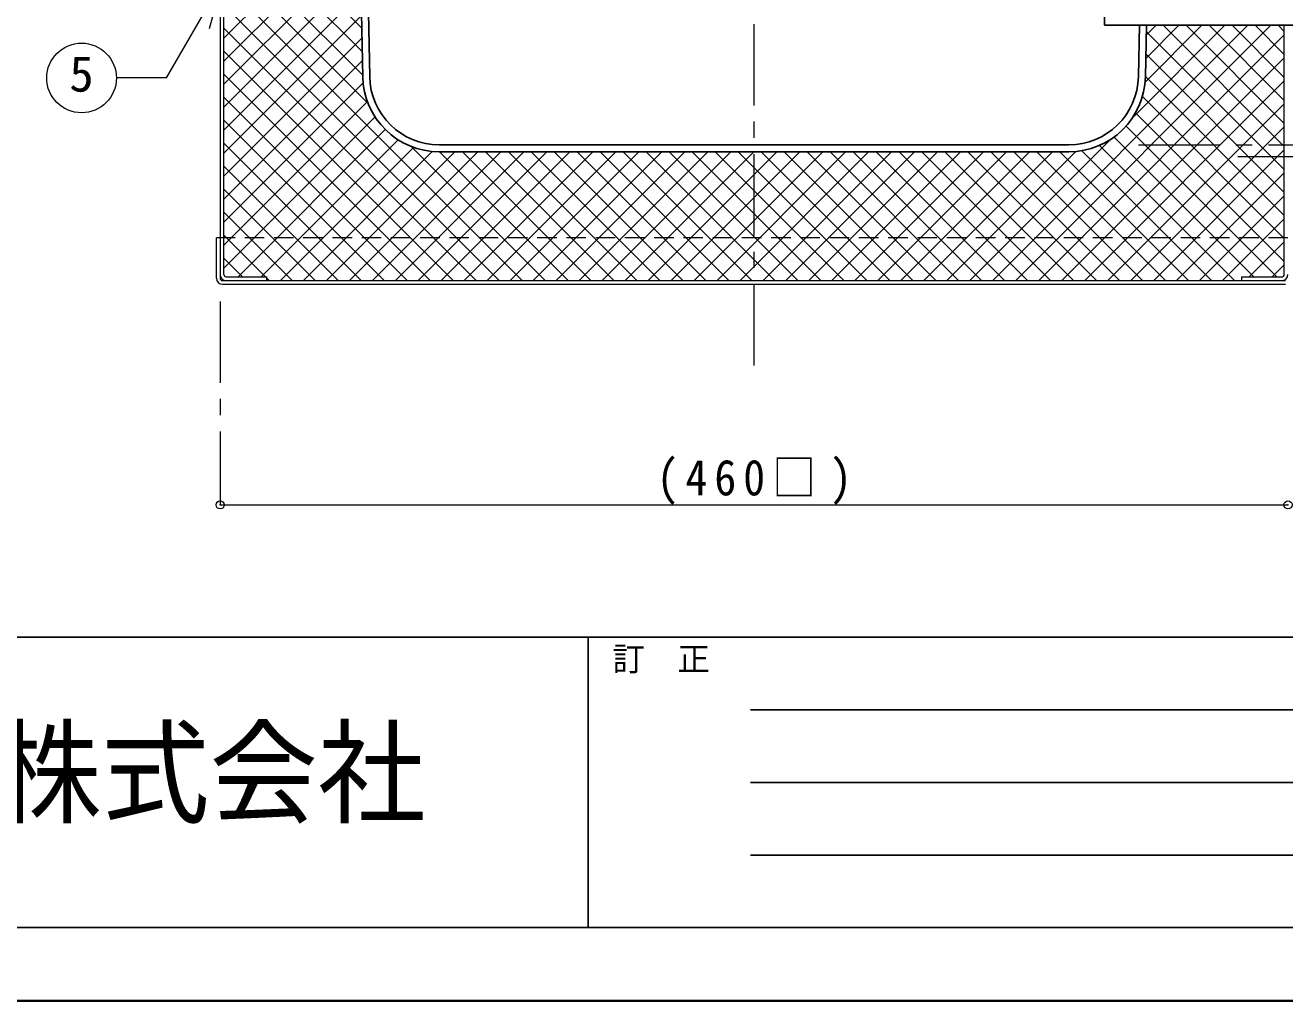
# Model space of a CAD drawing. Units: millimetres at full size, sheet at 1:7; details may follow other scales. Extents: x -1474 to 1361, y -976 to 991.
# Drawn here: x -1088 to -545, y -976 to -556 of the extents above; entities that cross this region are included whole.
import ezdxf
from ezdxf.enums import TextEntityAlignment as Align

# ---------------------------------------------------------------- set-up
doc = ezdxf.new("R2010")
doc.units = ezdxf.units.MM
doc.header["$LTSCALE"] = 7
doc.header["$PDMODE"] = 32
doc.header["$PDSIZE"] = 3.5
doc.linetypes.add('CHAIN1', pattern=[8, 5, -1, 1, -1])
doc.linetypes.add('DASHED1', pattern=[1.8, 1.2, -0.6])
doc.layers.add('0-0_ﾚｲﾔ1', color=4, linetype='Continuous', lineweight=9)
doc.styles.add('ＭＳ ゴシック', font='')
doc.styles.get('ＭＳ ゴシック').set_extended_font_data('MS Gothic')

msp = doc.modelspace()

# ---------------------------------------------------------------- linework, layer by layer
at = {"layer": '0-0_ﾚｲﾔ1', "linetype": 'CHAIN1'}
for p, q in [((-774.004, -702.109), (-774.004, 70.641)), ((-608.41, -607.109), (195.996, -607.109)), ((-565.604, -612.109), (-522.404, -612.109)), ((-1004.004, -674.509), (-1004.004, -762.109))]:
    msp.add_line(p, q, dxfattribs=at)
at = {"layer": '0-0_ﾚｲﾔ1', "color": 5, "lineweight": 25}
for p, q in [((-939.592, -577.709), (-948.906, -112.009)), ((-950.005, -207.109), (-942.592, -577.769)), ((-622.977, -552.109), (-622.977, -555.609)), ((-622.977, -555.609), (-540.977, -555.609)), ((-608.416, -577.709), (-607.974, -555.609)), ((-604.974, -555.609), (-605.417, -577.769)), ((-909.598, -607.109), (-638.41, -607.109)), ((-638.41, -610.109), (-909.598, -610.109))]:
    msp.add_line(p, q, dxfattribs=at)
at = {"layer": '0-0_ﾚｲﾔ1', "color": 7, "lineweight": 18}
for p, q in [((-1004.004, -115.309), (-1004.004, -664.509)), ((-1002.404, -662.909), (-1002.404, -115.309)), ((-1003.243, -536.833), (-1008.678, -557.117)), ((-545.604, -662.909), (-545.604, -555.609)), ((-1005.604, -664.509), (-1005.604, -647.109)), ((-1004.004, -647.109), (-1005.604, -647.109)), ((-1003.004, -665.509), (-545.004, -665.509)), ((-1003.004, -667.109), (-545.004, -667.109)), ((-564.004, -663.909), (-546.604, -663.909)), ((-564.004, -663.909), (-564.004, -665.509))]:
    msp.add_line(p, q, dxfattribs=at)
at = {"layer": '0-0_ﾚｲﾔ1'}
for p, q in [((-1002.404, -497.456), (-943.01, -556.85)), ((-1002.404, -561.186), (-944.09, -502.872)), ((-1002.404, -507.355), (-942.808, -566.951)), ((-1002.404, -571.086), (-943.895, -512.577)), ((-1002.404, -517.255), (-942.606, -577.053)), ((-1002.404, -580.985), (-943.701, -522.282)), ((-1002.404, -527.154), (-940.267, -589.291)), ((-1002.404, -590.885), (-943.507, -531.988)), ((-1002.404, -537.054), (-873.949, -665.509)), ((-1002.404, -600.784), (-943.313, -541.693)), ((-1002.404, -546.953), (-883.848, -665.509)), ((-1002.404, -610.684), (-943.119, -551.398)), ((-1002.404, -556.853), (-893.748, -665.509)), ((-671.149, -665.509), (-561.249, -555.609)), ((-661.25, -665.509), (-551.35, -555.609)), ((-610.95, -595.41), (-571.149, -555.609)), ((-605.547, -580.107), (-581.048, -555.609)), ((-605.26, -569.921), (-590.948, -555.609)), ((-605.058, -559.82), (-600.847, -555.609)), ((-605.026, -558.251), (-545.604, -617.673)), ((-597.769, -555.609), (-545.604, -607.773)), ((-587.869, -555.609), (-545.604, -597.874)), ((-577.97, -555.609), (-545.604, -587.974)), ((-568.07, -555.609), (-545.604, -578.075)), ((-558.171, -555.609), (-545.604, -568.175)), ((-548.271, -555.609), (-545.604, -558.276)), ((-1002.404, -620.583), (-942.925, -561.104)), ((-651.35, -665.509), (-545.604, -559.763)), ((-1002.404, -566.752), (-903.647, -665.509)), ((-641.451, -665.509), (-545.604, -569.662)), ((-605.221, -567.956), (-545.604, -627.572)), ((-1002.404, -630.483), (-942.731, -570.809)), ((-1002.404, -576.652), (-913.547, -665.509)), ((-1002.404, -640.382), (-942.433, -580.411)), ((-631.551, -665.509), (-545.604, -579.562)), ((-605.415, -577.661), (-545.604, -637.472)), ((-1002.404, -586.551), (-923.446, -665.509)), ((-1002.404, -650.282), (-940.584, -588.461)), ((-621.652, -665.509), (-545.604, -589.461)), ((-606.707, -586.269), (-545.604, -647.371)), ((-1002.404, -660.181), (-937.287, -595.063)), ((-1002.404, -596.451), (-933.346, -665.509)), ((-609.626, -593.249), (-545.604, -657.271)), ((-996.233, -663.909), (-932.85, -600.526)), ((-613.744, -599.031), (-548.866, -663.909)), ((-611.752, -665.509), (-545.604, -599.361)), ((-1002.404, -606.35), (-943.245, -665.509)), ((-986.333, -663.909), (-927.351, -604.927)), ((-681.049, -665.509), (-620.109, -604.57)), ((-625.217, -607.357), (-567.065, -665.509)), ((-618.929, -603.745), (-558.765, -663.909)), ((-978.034, -665.509), (-920.708, -608.183)), ((-968.134, -665.509), (-912.598, -609.972)), ((-958.235, -665.509), (-902.835, -610.109)), ((-948.335, -665.509), (-892.935, -610.109)), ((-938.436, -665.509), (-883.036, -610.109)), ((-928.536, -665.509), (-873.136, -610.109)), ((-921.78, -607.778), (-864.049, -665.509)), ((-918.637, -665.509), (-863.237, -610.109)), ((-909.55, -610.109), (-854.15, -665.509)), ((-908.737, -665.509), (-853.337, -610.109)), ((-899.65, -610.109), (-844.25, -665.509)), ((-898.838, -665.509), (-843.438, -610.109)), ((-889.751, -610.109), (-834.351, -665.509)), ((-888.938, -665.509), (-833.538, -610.109)), ((-879.851, -610.109), (-824.451, -665.509)), ((-879.039, -665.509), (-823.639, -610.109)), ((-869.952, -610.109), (-814.552, -665.509)), ((-869.139, -665.509), (-813.739, -610.109)), ((-860.052, -610.109), (-804.652, -665.509)), ((-859.24, -665.509), (-803.84, -610.109)), ((-850.153, -610.109), (-794.753, -665.509)), ((-849.34, -665.509), (-793.94, -610.109)), ((-840.253, -610.109), (-784.853, -665.509)), ((-839.441, -665.509), (-784.041, -610.109)), ((-830.354, -610.109), (-774.954, -665.509)), ((-829.541, -665.509), (-774.141, -610.109)), ((-820.454, -610.109), (-765.054, -665.509)), ((-819.642, -665.509), (-764.242, -610.109)), ((-810.555, -610.109), (-755.155, -665.509)), ((-809.742, -665.509), (-754.342, -610.109)), ((-800.655, -610.109), (-745.255, -665.509)), ((-799.843, -665.509), (-744.443, -610.109)), ((-790.756, -610.109), (-735.356, -665.509)), ((-789.943, -665.509), (-734.543, -610.109)), ((-780.856, -610.109), (-725.456, -665.509)), ((-780.044, -665.509), (-724.644, -610.109)), ((-770.957, -610.109), (-715.557, -665.509)), ((-770.144, -665.509), (-714.744, -610.109)), ((-761.057, -610.109), (-705.657, -665.509)), ((-760.245, -665.509), (-704.845, -610.109)), ((-751.158, -610.109), (-695.758, -665.509)), ((-750.345, -665.509), (-694.945, -610.109)), ((-741.258, -610.109), (-685.858, -665.509)), ((-740.446, -665.509), (-685.046, -610.109)), ((-731.359, -610.109), (-675.959, -665.509)), ((-730.546, -665.509), (-675.146, -610.109)), ((-721.459, -610.109), (-666.059, -665.509)), ((-720.647, -665.509), (-665.247, -610.109)), ((-711.56, -610.109), (-656.16, -665.509)), ((-710.747, -665.509), (-655.347, -610.109)), ((-701.661, -610.109), (-646.261, -665.509)), ((-700.848, -665.509), (-645.448, -610.109)), ((-691.761, -610.109), (-636.361, -665.509)), ((-690.948, -665.509), (-635.412, -609.973)), ((-681.862, -610.109), (-626.462, -665.509)), ((-671.962, -610.109), (-616.562, -665.509)), ((-662.063, -610.109), (-606.663, -665.509)), ((-652.163, -610.109), (-596.763, -665.509)), ((-642.264, -610.109), (-586.864, -665.509)), ((-632.838, -609.635), (-576.964, -665.509)), ((-601.853, -665.509), (-545.604, -609.26)), ((-1002.404, -616.25), (-953.145, -665.509)), ((-591.953, -665.509), (-545.604, -619.16)), ((-1002.404, -626.149), (-963.044, -665.509)), ((-582.054, -665.509), (-545.604, -629.059)), ((-1002.404, -636.049), (-972.944, -665.509)), ((-572.154, -665.509), (-545.604, -638.959)), ((-1002.404, -645.948), (-984.443, -663.909)), ((-560.655, -663.909), (-545.604, -648.858)), ((-1002.404, -655.848), (-994.343, -663.909)), ((-550.755, -663.909), (-545.604, -658.758)), ((-984.004, -664.348), (-982.843, -665.509)), ((-1004.004, -762.109), (-544.004, -762.109))]:
    msp.add_line(p, q, dxfattribs=at)
at = {"layer": '0-0_ﾚｲﾔ1', "linetype": 'DASHED1'}
msp.add_line((-544.004, -647.109), (-1004.004, -647.109), dxfattribs=at)
at = {"layer": '0-0_ﾚｲﾔ1', "color": 6, "lineweight": 25}
for p, q in [((-1442.504, -819.109), (1329.496, -819.109)), ((-845.504, -819.109), (-845.504, -944.109)), ((-775.504, -850.359), (-125.504, -850.359)), ((-125.504, -881.609), (-775.504, -881.609)), ((-125.504, -912.859), (-775.504, -912.859)), ((1329.496, -944.109), (-1442.504, -944.109))]:
    msp.add_line(p, q, dxfattribs=at)
at = {"layer": '0-0_ﾚｲﾔ1', "color": 1, "lineweight": 40}
msp.add_line((1360.996, -975.609), (-1474.004, -975.609), dxfattribs=at)
at = {"layer": '0-0_ﾚｲﾔ1', "color": 7, "lineweight": 18}
for points in [[(-1003.243, -536.833), (-1027.19, -578.31), (-1048.704, -578.31)], [(-1001.404, -663.909), (-984.004, -663.909), (-984.004, -665.509)]]:
    msp.add_lwpolyline(points, dxfattribs=at)
msp.add_circle((-1063.704, -578.31), 15, dxfattribs=at)
at = {"layer": '0-0_ﾚｲﾔ1', "color": 5, "lineweight": 25}
for centre, radius, start, end in [((-909.598, -577.109), 33, 181.14576, 270), ((-909.598, -577.109), 30, 181.14576, 270), ((-638.41, -577.109), 30, 270, 358.85424), ((-638.41, -577.109), 33, 270, 358.85424)]:
    msp.add_arc(centre, radius, start, end, dxfattribs=at)
at = {"layer": '0-0_ﾚｲﾔ1', "color": 7, "lineweight": 18}
for centre, radius, start, end in [((-1003.004, -664.509), 2.6, 180, 270), ((-1001.404, -662.909), 2.6, 180, 270), ((-1003.004, -664.509), 1, 180, 270), ((-1001.404, -662.909), 1, 180, 270), ((-546.604, -662.909), 2.6, 270, 0), ((-546.604, -662.909), 1, 270, 0)]:
    msp.add_arc(centre, radius, start, end, dxfattribs=at)
at = {"layer": '0-0_ﾚｲﾔ1', "linetype": 'DASHED1'}
msp.add_arc((-546.604, -662.909), 1, 270, 0, dxfattribs=at)
at = {"layer": '0-0_ﾚｲﾔ1'}
for p in [(-1004.004, -762.109), (-544.004, -762.109)]:
    msp.add_point(p, dxfattribs=at)

# ---------------------------------------------------------------- texts
at = {"layer": '0-0_ﾚｲﾔ1', "color": 7, "style": 'ＭＳ ゴシック'}
for s, height, p in [('5', 15.4, (-1068.954, -588.81)), ('訂\u3000正', 10.26, (-835.004, -836.609))]:
    msp.add_text(s, height=height, dxfattribs=at).set_placement(p, align=Align.BOTTOM_LEFT)
at = {"layer": '0-0_ﾚｲﾔ1', "color": 7, "style": 'ＭＳ ゴシック', "width": 0.95}
msp.add_text('工業株式会社', height=35.92, dxfattribs=at).set_placement((-1194.754, -906.109), align=Align.BOTTOM_LEFT)
at = {"layer": '0-0_ﾚｲﾔ1', "color": 7, "insert": (-816.004, -762.109), "char_height": 15.4, "attachment_point": 7, "style": 'ＭＳ ゴシック'}
msp.add_mtext('\\T1.32;\\W0.9;(460□)', dxfattribs=at)

doc.saveas('drawing.dxf')
